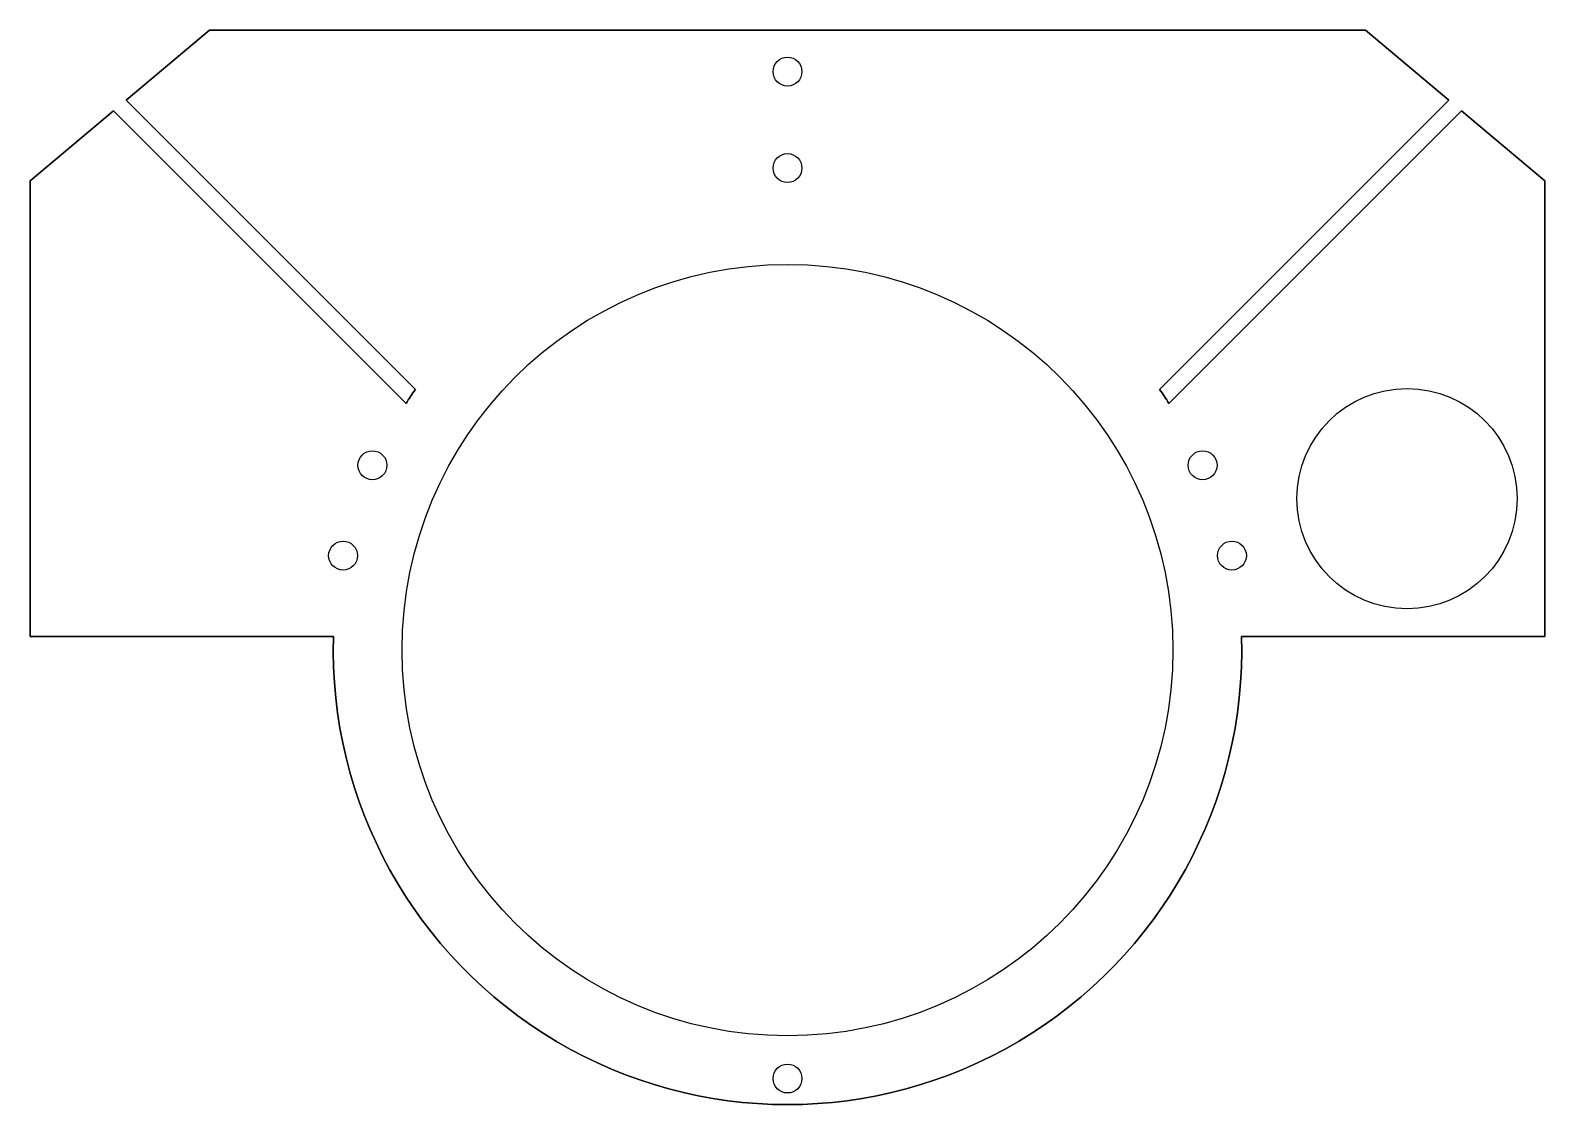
# Model space of a CAD drawing. Header units: millimetres. Extents: x -55 to 55, y -33 to 45.
import ezdxf

# ---------------------------------------------------------------- set-up
doc = ezdxf.new("R2010")
doc.units = ezdxf.units.MM
doc.layers.get('0').update_dxf_attribs({"linetype": 'CONTINUOUS'})

msp = doc.modelspace()

# ---------------------------------------------------------------- linework, layer by layer
for points in [[(-27.71, 17.91), (-48.95, 39.15), (-55, 34.07), (-55, 1), (-32.98, 1, 1.030776), (32.98, 1), (55, 1), (55, 34.07), (48.95, 39.15), (27.71, 17.91, 0.009264), (27.03, 18.93), (48.03, 39.92), (41.98, 45), (-41.98, 45), (-48.03, 39.92), (-27.03, 18.93, 0.009264)], [(-48.95, 39.15), (-27.71, 17.91, -0.009264), (-27.03, 18.93), (-48.03, 39.92), (-41.98, 45), (41.98, 45), (48.03, 39.92), (27.03, 18.93, -0.009264), (27.71, 17.91), (48.95, 39.15), (55, 34.07), (55, 1), (32.98, 1, -1.030776), (-32.98, 1), (-55, 1), (-55, 34.07)]]:
    msp.add_lwpolyline(points, format="xyb", close=True)
for centre, radius in [((0, 42), 1.05), ((0, 42), 1.05), ((0, 35), 1.05), ((0, 35), 1.05), ((0, 0), 28), ((0, 0), 28), ((45, 11), 8), ((45, 11), 8), ((-30.15, 13.42), 1.05), ((-30.15, 13.42), 1.05), ((30.15, 13.42), 1.05), ((30.15, 13.42), 1.05), ((-32.28, 6.86), 1.05), ((-32.28, 6.86), 1.05), ((32.28, 6.86), 1.05), ((32.28, 6.86), 1.05), ((0, -31.1), 1.05), ((0, -31.1), 1.05)]:
    msp.add_circle(centre, radius)

doc.saveas('drawing.dxf')
